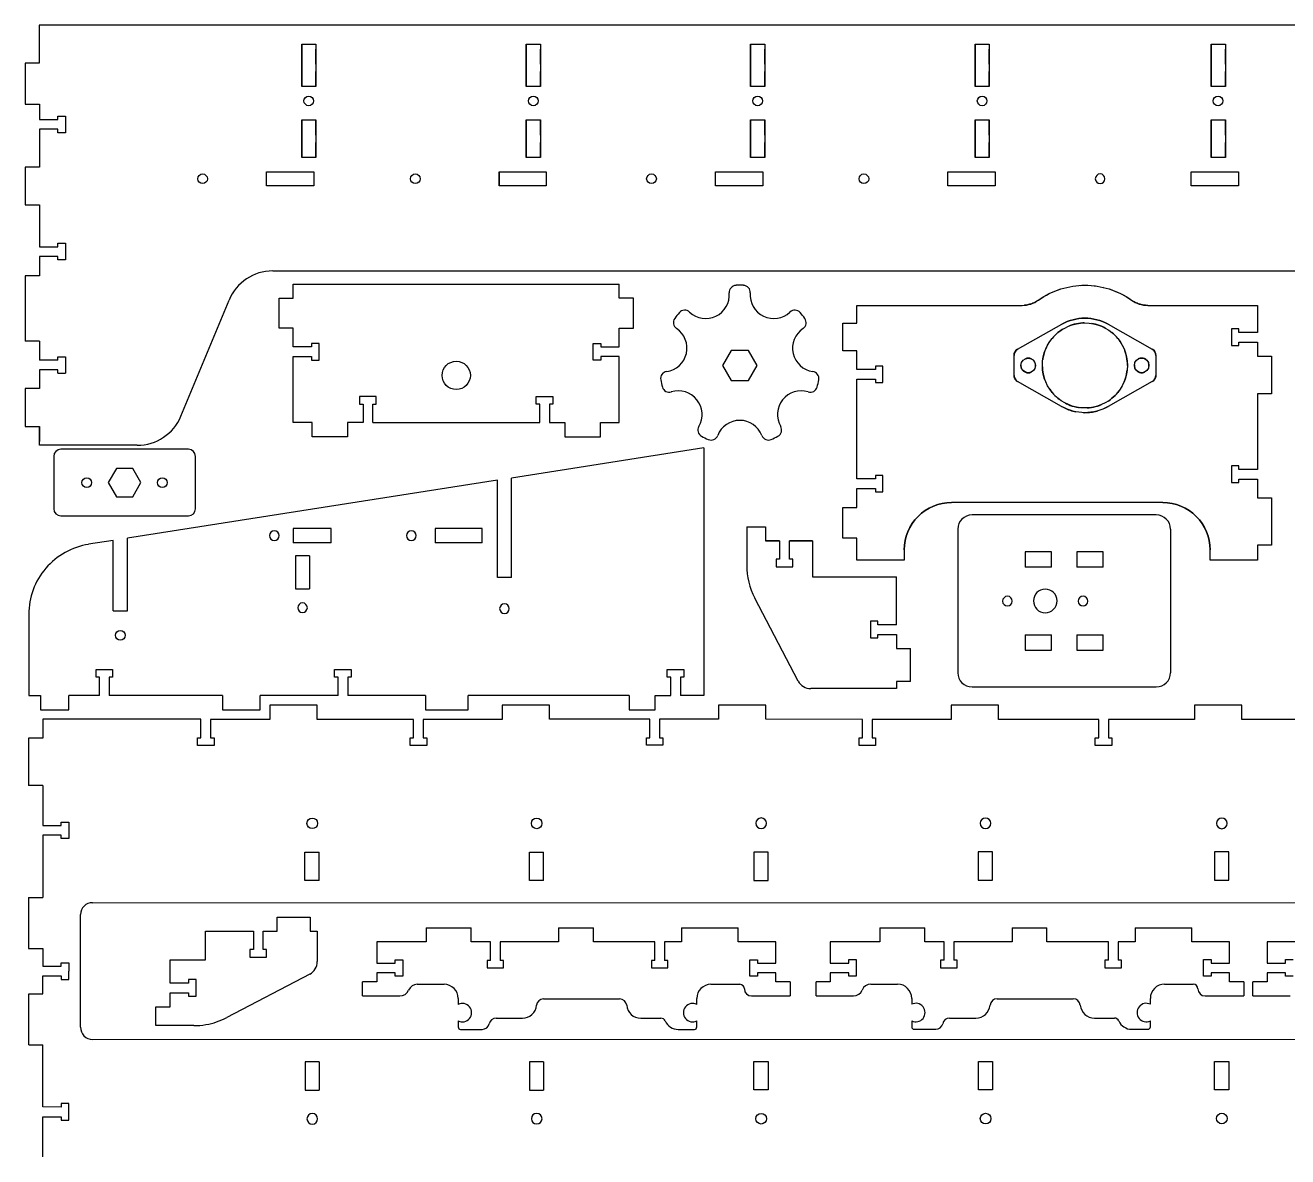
# Model space of a CAD drawing. Extents: x -1263 to 978, y -1563 to -37.
# Drawn here: x -1263 to -729, y -1310 to -831 of the extents above; entities that cross this region are included whole.
import ezdxf

# ---------------------------------------------------------------- set-up
doc = ezdxf.new("R2010")
doc.units = 0
doc.linetypes.add('HIDDEN', pattern=[9.525, 6.35, -3.175])
doc.layers.get('0').update_dxf_attribs({"color": 253, "linetype": 'CONTINUOUS'})
doc.layers.add('HIDDEN', color=38, linetype='HIDDEN')

msp = doc.modelspace()

# ---------------------------------------------------------------- linework, layer by layer
at = {"color": 38}
for p, q in [((23.9, -831.11), (-1257.3, -831.11)), ((-1257.3, -831.11), (-1257.3, -847.11)), ((-1146.13, -839.11), (-1146.13, -857.11)), ((-1146.13, -857.11), (-1146.13, -839.11)), ((-1146.13, -839.11), (-1140.13, -839.11)), ((-1140.13, -839.11), (-1140.13, -857.11)), ((-1051.12, -839.11), (-1051.12, -857.11)), ((-1051.12, -857.11), (-1051.12, -839.11)), ((-1051.12, -839.11), (-1045.12, -839.11)), ((-1045.12, -839.11), (-1045.12, -857.11)), ((-956.12, -839.11), (-956.12, -857.11)), ((-956.12, -857.11), (-956.12, -839.11)), ((-956.12, -839.11), (-950.12, -839.11)), ((-950.12, -839.11), (-950.12, -857.11)), ((-861.11, -839.11), (-861.11, -857.11)), ((-861.11, -857.11), (-861.11, -839.11)), ((-861.11, -839.11), (-855.11, -839.11)), ((-855.11, -839.11), (-855.11, -857.11)), ((-761.12, -839.11), (-761.12, -857.11)), ((-761.12, -857.11), (-761.12, -839.11)), ((-761.12, -839.11), (-755.12, -839.11)), ((-755.12, -839.11), (-755.12, -857.11)), ((-1257.3, -847.11), (-1263.15, -847.11)), ((-1263.15, -847.11), (-1263.15, -864.46)), ((-1140.13, -857.11), (-1146.13, -857.11)), ((-1045.12, -857.11), (-1051.12, -857.11)), ((-950.12, -857.11), (-956.12, -857.11)), ((-855.11, -857.11), (-861.11, -857.11)), ((-755.12, -857.11), (-761.12, -857.11)), ((-1263.15, -864.46), (-1257.15, -864.46)), ((-1257.15, -864.46), (-1257.15, -871.06)), ((-1257.15, -871.06), (-1249.35, -871.06)), ((-1249.35, -871.06), (-1249.35, -869.61)), ((-1249.35, -869.61), (-1246.15, -869.61)), ((-1246.15, -869.61), (-1246.15, -876.61)), ((-1249.35, -875.16), (-1257.15, -875.16)), ((-1257.15, -875.16), (-1257.15, -891.16)), ((-1249.35, -876.61), (-1249.35, -875.16)), ((-1146.13, -871.11), (-1146.13, -887.11)), ((-1146.13, -887.11), (-1146.13, -871.11)), ((-1146.13, -871.11), (-1140.13, -871.11)), ((-1140.13, -871.11), (-1140.13, -887.11)), ((-1051.12, -871.11), (-1051.12, -887.11)), ((-1051.12, -887.11), (-1051.12, -871.11)), ((-1051.12, -871.11), (-1045.12, -871.11)), ((-1045.12, -871.11), (-1045.12, -887.11)), ((-956.12, -871.11), (-956.12, -887.11)), ((-956.12, -887.11), (-956.12, -871.11)), ((-956.12, -871.11), (-950.12, -871.11)), ((-950.12, -871.11), (-950.12, -887.11)), ((-861.11, -871.11), (-861.11, -887.11)), ((-861.11, -871.11), (-855.11, -871.11)), ((-861.11, -887.11), (-861.11, -871.11)), ((-855.11, -871.11), (-855.11, -887.11)), ((-761.12, -871.11), (-761.12, -887.11)), ((-761.12, -887.11), (-761.12, -871.11)), ((-761.12, -871.11), (-755.12, -871.11)), ((-755.12, -871.11), (-755.12, -887.11)), ((-1246.15, -876.61), (-1249.35, -876.61)), ((-1257.15, -891.16), (-1263.15, -891.16)), ((-1263.15, -891.16), (-1263.15, -907.16)), ((-1140.13, -887.11), (-1146.13, -887.11)), ((-1045.12, -887.11), (-1051.12, -887.11)), ((-950.12, -887.11), (-956.12, -887.11)), ((-855.11, -887.11), (-861.11, -887.11)), ((-755.12, -887.11), (-761.12, -887.11)), ((-1161.01, -899.11), (-1161.01, -893.11)), ((-1161.01, -893.11), (-1141.01, -893.11)), ((-1141.01, -893.11), (-1141.01, -899.11)), ((-1141.01, -893.11), (-1141.01, -899.11)), ((-1062.59, -899.11), (-1062.59, -893.11)), ((-1062.59, -893.11), (-1042.59, -893.11)), ((-1042.59, -893.11), (-1042.59, -899.11)), ((-1042.59, -893.11), (-1042.59, -899.11)), ((-996.02, -896.1), (-996.02, -896.12)), ((-971, -899.11), (-971, -893.11)), ((-971, -893.11), (-951, -893.11)), ((-951.01, -893.11), (-951.01, -899.11)), ((-951, -893.11), (-951, -899.11)), ((-872.59, -899.11), (-872.59, -893.11)), ((-872.59, -893.11), (-852.59, -893.11)), ((-852.59, -893.11), (-852.59, -899.11)), ((-852.59, -893.11), (-852.59, -899.11)), ((-769.67, -899.11), (-769.67, -893.11)), ((-769.67, -893.11), (-749.67, -893.11)), ((-749.67, -893.11), (-749.57, -893.11)), ((-749.57, -893.11), (-749.57, -899.11)), ((-749.57, -893.11), (-749.57, -899.11)), ((-1141.01, -899.11), (-1161.01, -899.11)), ((-1042.59, -899.11), (-1062.59, -899.11)), ((-951, -899.11), (-971, -899.11)), ((-852.59, -899.11), (-872.59, -899.11)), ((-769.67, -899.11), (-769.57, -899.11)), ((-749.57, -899.11), (-769.57, -899.11)), ((-1263.15, -907.16), (-1257.15, -907.16)), ((-1257.15, -907.16), (-1257.15, -924.86)), ((-1249.35, -924.86), (-1249.35, -923.41)), ((-1249.35, -923.41), (-1246.15, -923.41)), ((-1246.15, -923.41), (-1246.15, -930.41)), ((-1257.15, -924.86), (-1249.35, -924.86)), ((-1249.35, -928.96), (-1257.15, -928.96)), ((-1257.15, -928.96), (-1257.15, -937.16)), ((-1249.35, -930.41), (-1249.35, -928.96)), ((-1246.15, -930.41), (-1249.35, -930.41)), ((-1158.4, -935.11), (-75, -935.11)), ((-1257.15, -937.16), (-1263.15, -937.16)), ((-1263.15, -937.16), (-1263.15, -964.91)), ((-1149.72, -940.71), (-1011.72, -940.71)), ((-1149.72, -946.71), (-1149.72, -940.71)), ((-1011.72, -946.71), (-1011.72, -940.71)), ((-1197.27, -996.58), (-1176.87, -947.44)), ((-1155.72, -946.71), (-1149.72, -946.71)), ((-1155.72, -959.33), (-1155.72, -946.71)), ((-1005.72, -946.71), (-1011.72, -946.71)), ((-1005.72, -959.33), (-1005.72, -946.71)), ((-911.11, -957.19), (-911.11, -949.69)), ((-911.11, -949.69), (-841.22, -949.69)), ((-787.98, -949.69), (-741.61, -949.69)), ((-741.61, -949.69), (-741.61, -961.14)), ((-1149.72, -959.33), (-1155.72, -959.33)), ((-1149.72, -967.28), (-1149.72, -959.33)), ((-1011.72, -967.28), (-1011.72, -959.33)), ((-1011.72, -959.33), (-1005.72, -959.33)), ((-917.11, -957.19), (-911.11, -957.19)), ((-917.11, -968.88), (-917.11, -957.19)), ((-843.09, -968.24), (-824.44, -957.71)), ((-804.77, -957.71), (-786.11, -968.24)), ((-749.41, -959.69), (-752.61, -959.69)), ((-752.61, -959.69), (-752.61, -966.69)), ((-749.41, -959.69), (-752.61, -959.69)), ((-749.41, -961.14), (-749.41, -959.69)), ((-741.61, -961.14), (-749.41, -961.14)), ((-741.61, -961.14), (-749.41, -961.14)), ((-1257.15, -964.91), (-1263.15, -964.91)), ((-1257.15, -964.91), (-1257.15, -972.86)), ((-1141.92, -965.83), (-1141.92, -967.28)), ((-1138.72, -965.83), (-1141.92, -965.83)), ((-1138.72, -972.83), (-1138.72, -965.83)), ((-1022.72, -972.83), (-1022.72, -965.83)), ((-1022.72, -965.83), (-1019.52, -965.83)), ((-1019.52, -965.83), (-1019.52, -967.28)), ((-752.61, -966.69), (-749.41, -966.69)), ((-749.41, -965.24), (-741.61, -965.24)), ((-749.41, -966.69), (-749.41, -965.24)), ((-741.61, -965.24), (-741.61, -971.19)), ((-1249.35, -972.86), (-1249.35, -971.41)), ((-1249.35, -971.41), (-1246.15, -971.41)), ((-1246.15, -971.41), (-1246.15, -978.41)), ((-1141.92, -967.28), (-1149.72, -967.28)), ((-1149.72, -971.38), (-1141.92, -971.38)), ((-1149.72, -999.34), (-1149.72, -971.38)), ((-1141.92, -971.38), (-1141.92, -972.83)), ((-1019.52, -967.28), (-1011.72, -967.28)), ((-1011.72, -971.38), (-1019.52, -971.38)), ((-1019.52, -971.38), (-1019.52, -972.83)), ((-1011.72, -999.34), (-1011.72, -971.38)), ((-964.37, -968.82), (-968.04, -975.17)), ((-957.04, -968.82), (-964.37, -968.82)), ((-953.37, -975.17), (-957.04, -968.82)), ((-911.11, -968.88), (-917.11, -968.88)), ((-911.11, -968.88), (-917.11, -968.88)), ((-911.11, -976.83), (-911.11, -968.88)), ((-844.61, -979.35), (-844.61, -970.85)), ((-784.59, -970.85), (-784.59, -979.35)), ((-741.61, -971.19), (-735.61, -971.19)), ((-735.61, -971.19), (-735.61, -987.19)), ((-1249.35, -972.86), (-1257.15, -972.86)), ((-1249.35, -976.96), (-1257.15, -976.96)), ((-1257.15, -976.96), (-1257.15, -984.91)), ((-1249.35, -978.41), (-1249.35, -976.96)), ((-1141.92, -972.83), (-1138.72, -972.83)), ((-1019.52, -972.83), (-1022.72, -972.83)), ((-968.04, -975.17), (-964.37, -981.52)), ((-957.04, -981.52), (-953.37, -975.17)), ((-903.31, -976.83), (-911.11, -976.83)), ((-903.31, -976.83), (-911.11, -976.83)), ((-900.11, -975.38), (-903.31, -975.38)), ((-903.31, -975.38), (-903.31, -976.83)), ((-900.11, -975.38), (-903.31, -975.38)), ((-900.11, -982.38), (-900.11, -975.38)), ((-1249.35, -978.41), (-1246.15, -978.41)), ((-964.37, -981.52), (-957.04, -981.52)), ((-911.11, -980.93), (-903.31, -980.93)), ((-911.11, -1023.14), (-911.11, -980.93)), ((-903.31, -980.93), (-903.31, -982.38)), ((-903.31, -982.38), (-900.11, -982.38)), ((-824.46, -992.52), (-843.09, -981.96)), ((-786.11, -981.96), (-804.74, -992.52)), ((-1257.15, -984.91), (-1263.15, -984.91)), ((-1263.15, -984.91), (-1263.15, -1000.91)), ((-1121.61, -988.34), (-1121.61, -991.54)), ((-1114.61, -988.34), (-1121.61, -988.34)), ((-1114.61, -991.54), (-1114.61, -988.34)), ((-1046.82, -991.54), (-1046.82, -988.34)), ((-1046.82, -988.34), (-1039.82, -988.34)), ((-1039.82, -988.34), (-1039.82, -991.54)), ((-735.61, -987.19), (-741.61, -987.19)), ((-741.61, -987.19), (-741.61, -1019.14)), ((-735.61, -987.19), (-741.61, -987.19)), ((-1121.61, -991.54), (-1120.16, -991.54)), ((-1120.16, -991.54), (-1120.16, -999.34)), ((-1116.06, -991.54), (-1114.61, -991.54)), ((-1116.06, -999.34), (-1116.06, -991.54)), ((-1045.37, -991.54), (-1046.82, -991.54)), ((-1045.37, -999.34), (-1045.37, -991.54)), ((-1039.82, -991.54), (-1041.27, -991.54)), ((-1041.27, -991.54), (-1041.27, -999.34)), ((-1263.15, -1000.91), (-1257.15, -1000.91)), ((-1257.15, -1008.91), (-1257.15, -1000.91)), ((-1141.72, -999.34), (-1149.72, -999.34)), ((-1141.72, -1005.34), (-1141.72, -999.34)), ((-1126.72, -999.34), (-1126.72, -1005.34)), ((-1120.16, -999.34), (-1126.72, -999.34)), ((-1116.06, -999.34), (-1045.37, -999.34)), ((-1041.27, -999.34), (-1034.72, -999.34)), ((-1034.72, -999.34), (-1034.72, -1005.34)), ((-1019.72, -1005.34), (-1019.72, -999.34)), ((-1019.72, -999.34), (-1011.72, -999.34)), ((-1215.74, -1008.91), (-1257.15, -1008.91)), ((-1126.72, -1005.34), (-1141.72, -1005.34)), ((-1034.72, -1005.34), (-1019.72, -1005.34)), ((-1251.1, -1013.62), (-1251.1, -1035.76)), ((-1194.1, -1010.62), (-1248.1, -1010.62)), ((-1191.1, -1035.76), (-1191.1, -1013.62)), ((-975.88, -1010.05), (-1057.3, -1022.8)), ((-975.88, -1010.05), (-975.87, -1114.87)), ((-1224.59, -1018.7), (-1228.03, -1024.71)), ((-1217.66, -1018.68), (-1224.59, -1018.7)), ((-1214.18, -1024.67), (-1217.66, -1018.68)), ((-749.41, -1017.69), (-752.61, -1017.69)), ((-752.61, -1017.69), (-752.61, -1024.69)), ((-749.41, -1017.69), (-752.61, -1017.69)), ((-749.41, -1019.14), (-749.41, -1017.69)), ((-741.61, -1019.14), (-749.41, -1019.14)), ((-741.61, -1019.14), (-749.41, -1019.14)), ((-1228.03, -1024.71), (-1224.55, -1030.7)), ((-1063.3, -1023.74), (-1219.91, -1048.28)), ((-1217.62, -1030.68), (-1214.18, -1024.67)), ((-1063.3, -1064.89), (-1063.3, -1023.74)), ((-1057.3, -1064.88), (-1057.3, -1022.8)), ((-903.31, -1023.14), (-911.11, -1023.14)), ((-903.31, -1023.14), (-911.11, -1023.14)), ((-900.11, -1021.69), (-903.31, -1021.69)), ((-903.31, -1021.69), (-903.31, -1023.14)), ((-900.11, -1021.69), (-903.31, -1021.69)), ((-900.11, -1028.69), (-900.11, -1021.69)), ((-752.61, -1024.69), (-749.41, -1024.69)), ((-749.41, -1023.24), (-741.61, -1023.24)), ((-749.41, -1024.69), (-749.41, -1023.24)), ((-741.61, -1023.24), (-741.61, -1031.19)), ((-1224.55, -1030.7), (-1217.62, -1030.68)), ((-911.11, -1027.24), (-903.31, -1027.24)), ((-911.11, -1035.19), (-911.11, -1027.24)), ((-903.31, -1027.24), (-903.31, -1028.69)), ((-903.31, -1028.69), (-900.11, -1028.69)), ((-741.61, -1031.19), (-735.61, -1031.19)), ((-735.61, -1031.19), (-735.61, -1051.19)), ((-917.11, -1035.19), (-911.11, -1035.19)), ((-917.11, -1048.19), (-917.11, -1035.19)), ((-781.61, -1033.19), (-871.11, -1033.19)), ((-781.61, -1033.19), (-871.11, -1033.19)), ((-1248.1, -1038.76), (-1194.1, -1038.76)), ((-784.4, -1038.4), (-862.4, -1038.4)), ((-1149.69, -1044.16), (-1149.69, -1050.16)), ((-1133.69, -1044.16), (-1149.69, -1044.16)), ((-1133.69, -1050.16), (-1133.69, -1044.16)), ((-1089.69, -1044.15), (-1089.69, -1050.15)), ((-1069.69, -1044.15), (-1089.69, -1044.15)), ((-1069.69, -1050.15), (-1069.69, -1044.15)), ((-957.77, -1043.38), (-949.77, -1043.38)), ((-957.77, -1043.38), (-957.77, -1059.7)), ((-949.77, -1043.38), (-949.77, -1049.39)), ((-868.4, -1044.4), (-868.4, -1105.22)), ((-778.4, -1044.4), (-778.4, -1105.22)), ((-1225.91, -1049.22), (-1236.32, -1050.85)), ((-1225.91, -1079.02), (-1225.91, -1049.22)), ((-1219.91, -1079.02), (-1219.91, -1048.28)), ((-1133.69, -1050.16), (-1149.69, -1050.16)), ((-1069.69, -1050.15), (-1089.69, -1050.15)), ((-943.82, -1049.38), (-949.77, -1049.38)), ((-949.77, -1049.39), (-943.82, -1049.39)), ((-943.82, -1049.39), (-943.82, -1057.18)), ((-929.94, -1049.38), (-939.72, -1049.38)), ((-939.72, -1049.39), (-929.94, -1049.39)), ((-939.72, -1057.18), (-939.72, -1049.39)), ((-929.94, -1049.39), (-929.94, -1064.58)), ((-911.11, -1048.19), (-917.11, -1048.19)), ((-911.11, -1048.19), (-917.11, -1048.19)), ((-911.11, -1057.58), (-911.11, -1048.19)), ((-735.61, -1051.19), (-741.61, -1051.19)), ((-741.61, -1051.19), (-741.61, -1057.58)), ((-735.61, -1051.19), (-741.61, -1051.19)), ((-1148.79, -1055.7), (-1148.79, -1069.7)), ((-1142.79, -1055.7), (-1148.79, -1055.7)), ((-1142.79, -1055.7), (-1142.79, -1069.7)), ((-945.27, -1057.18), (-945.27, -1060.38)), ((-943.82, -1057.18), (-945.27, -1057.18)), ((-938.27, -1057.18), (-939.72, -1057.18)), ((-938.27, -1060.38), (-938.27, -1057.18)), ((-891.11, -1057.58), (-911.11, -1057.58)), ((-891.11, -1057.58), (-911.11, -1057.58)), ((-891.11, -1053.19), (-891.11, -1057.58)), ((-828.77, -1053.96), (-839.93, -1053.96)), ((-839.93, -1053.96), (-839.93, -1060.46)), ((-828.77, -1060.46), (-828.77, -1053.96)), ((-806.87, -1053.96), (-818.03, -1053.96)), ((-818.03, -1053.96), (-818.03, -1060.46)), ((-806.87, -1060.46), (-806.87, -1053.96)), ((-761.61, -1057.58), (-761.61, -1053.19)), ((-741.61, -1057.58), (-761.61, -1057.58)), ((-741.61, -1057.58), (-761.61, -1057.58)), ((-945.27, -1060.38), (-938.27, -1060.38)), ((-828.77, -1060.46), (-839.93, -1060.46)), ((-806.87, -1060.46), (-818.03, -1060.46)), ((-1057.3, -1064.88), (-1063.3, -1064.89)), ((-929.94, -1064.58), (-894.4, -1064.58)), ((-894.4, -1084.89), (-894.4, -1064.58)), ((-1148.79, -1069.7), (-1142.79, -1069.7)), ((-935.98, -1108.72), (-954.36, -1073.6)), ((-1225.91, -1079.02), (-1219.91, -1079.02)), ((-1261.68, -1080.49), (-1261.68, -1114.9)), ((-902.2, -1083.44), (-905.4, -1083.44)), ((-905.4, -1083.44), (-905.4, -1090.44)), ((-902.2, -1084.89), (-902.2, -1083.44)), ((-894.4, -1084.89), (-902.2, -1084.89)), ((-902.2, -1090.44), (-902.2, -1088.99)), ((-902.2, -1088.99), (-894.4, -1088.99)), ((-894.4, -1088.99), (-894.4, -1094.94)), ((-839.93, -1089.16), (-828.77, -1089.16)), ((-839.93, -1089.16), (-839.93, -1095.66)), ((-828.77, -1095.66), (-828.77, -1089.16)), ((-818.03, -1089.16), (-806.87, -1089.16)), ((-818.03, -1089.16), (-818.03, -1095.66)), ((-806.87, -1095.66), (-806.87, -1089.16)), ((-905.4, -1090.44), (-902.2, -1090.44)), ((-894.4, -1094.94), (-888.4, -1094.94)), ((-888.4, -1108.94), (-888.4, -1094.94)), ((-839.93, -1095.66), (-828.77, -1095.66)), ((-818.03, -1095.66), (-806.87, -1095.66)), ((-1233.18, -1107.1), (-1233.18, -1103.9)), ((-1233.18, -1103.9), (-1226.18, -1103.9)), ((-1226.18, -1103.9), (-1226.18, -1107.1)), ((-1132.18, -1107.1), (-1132.18, -1103.9)), ((-1132.18, -1103.9), (-1125.18, -1103.9)), ((-1125.18, -1103.9), (-1125.18, -1107.1)), ((-991.37, -1107.1), (-991.37, -1103.9)), ((-991.37, -1103.9), (-984.37, -1103.9)), ((-984.37, -1103.9), (-984.37, -1107.1)), ((-1231.73, -1107.1), (-1233.18, -1107.1)), ((-1231.73, -1114.89), (-1231.73, -1107.1)), ((-1226.18, -1107.1), (-1227.63, -1107.1)), ((-1227.63, -1107.1), (-1227.63, -1114.89)), ((-1130.73, -1107.1), (-1132.18, -1107.1)), ((-1130.73, -1114.88), (-1130.73, -1107.1)), ((-1125.18, -1107.1), (-1126.63, -1107.1)), ((-1126.63, -1107.1), (-1126.63, -1114.88)), ((-989.92, -1107.1), (-991.37, -1107.1)), ((-989.92, -1114.87), (-989.92, -1107.1)), ((-984.37, -1107.1), (-985.82, -1107.1)), ((-985.82, -1107.1), (-985.82, -1114.87)), ((-894.4, -1108.94), (-894.4, -1111.94)), ((-888.4, -1108.94), (-894.4, -1108.94)), ((-862.4, -1111.22), (-784.4, -1111.22)), ((-1261.68, -1114.9), (-1256.68, -1114.9)), ((-1256.68, -1114.9), (-1256.68, -1120.9)), ((-1231.73, -1114.89), (-1244.68, -1114.9)), ((-1244.68, -1120.9), (-1244.68, -1114.9)), ((-1179.68, -1114.89), (-1227.63, -1114.89)), ((-1179.68, -1114.89), (-1179.68, -1120.89)), ((-1130.73, -1114.88), (-1163.68, -1114.89)), ((-1163.68, -1120.89), (-1163.68, -1114.89)), ((-1093.68, -1114.88), (-1126.63, -1114.88)), ((-1093.68, -1114.88), (-1093.68, -1120.88)), ((-1007.53, -1114.87), (-1075.68, -1114.88)), ((-1075.68, -1120.88), (-1075.68, -1114.88)), ((-1007.53, -1114.87), (-1007.53, -1120.87)), ((-996.53, -1120.87), (-996.53, -1114.87)), ((-996.53, -1114.87), (-989.92, -1114.87)), ((-975.87, -1114.87), (-985.82, -1114.87)), ((-894.4, -1111.94), (-930.67, -1111.94)), ((-1256.68, -1120.9), (-1244.68, -1120.9)), ((-1179.68, -1120.89), (-1163.68, -1120.89)), ((-1139.65, -1118.92), (-1159.65, -1118.92)), ((-1159.65, -1118.92), (-1159.65, -1124.96)), ((-1139.65, -1124.96), (-1139.65, -1118.92)), ((-1093.68, -1120.88), (-1075.68, -1120.88)), ((-1041.23, -1118.93), (-1061.23, -1118.93)), ((-1061.23, -1118.93), (-1061.23, -1124.97)), ((-1041.23, -1124.93), (-1041.23, -1118.93)), ((-1007.53, -1120.87), (-996.53, -1120.87)), ((-949.64, -1118.93), (-969.64, -1118.93)), ((-969.64, -1118.93), (-969.64, -1124.93)), ((-949.64, -1124.93), (-949.64, -1118.93)), ((-851.23, -1118.94), (-871.23, -1118.94)), ((-871.23, -1118.94), (-871.23, -1124.94)), ((-851.23, -1124.94), (-851.23, -1118.94)), ((-748.21, -1118.95), (-768.21, -1118.95)), ((-768.21, -1118.95), (-768.21, -1124.95)), ((-748.21, -1124.95), (-748.21, -1118.95)), ((-1188.77, -1124.92), (-1255.71, -1124.91)), ((-1255.71, -1124.91), (-1255.71, -1129.92)), ((-1188.77, -1132.76), (-1188.77, -1124.92)), ((-1159.65, -1124.96), (-1184.67, -1124.96)), ((-1184.67, -1124.96), (-1184.67, -1132.76)), ((-1098.77, -1124.96), (-1139.65, -1124.96)), ((-1098.77, -1132.76), (-1098.77, -1124.96)), ((-1061.23, -1124.97), (-1094.67, -1124.96)), ((-1094.67, -1124.96), (-1094.67, -1132.76)), ((-998.76, -1124.93), (-1041.23, -1124.93)), ((-998.76, -1132.73), (-998.76, -1124.93)), ((-969.64, -1124.93), (-994.66, -1124.93)), ((-994.66, -1124.93), (-994.66, -1132.73)), ((-908.76, -1124.94), (-949.64, -1124.93)), ((-908.76, -1132.74), (-908.76, -1124.94)), ((-871.23, -1124.94), (-904.66, -1124.94)), ((-904.66, -1124.94), (-904.66, -1132.74)), ((-808.76, -1124.94), (-851.23, -1124.94)), ((-808.76, -1132.74), (-808.76, -1124.94)), ((-768.21, -1124.95), (-804.66, -1124.94)), ((-804.66, -1124.94), (-804.66, -1132.74)), ((-708.76, -1124.95), (-748.21, -1124.95)), ((-1255.71, -1132.92), (-1261.71, -1132.92)), ((-1261.71, -1132.92), (-1261.71, -1152.92)), ((-1255.71, -1129.92), (-1255.71, -1132.92)), ((-1190.22, -1135.96), (-1190.22, -1132.76)), ((-1190.22, -1132.76), (-1188.77, -1132.76)), ((-1184.67, -1132.76), (-1183.22, -1132.76)), ((-1183.22, -1132.76), (-1183.22, -1135.96)), ((-1100.22, -1135.96), (-1100.22, -1132.76)), ((-1100.22, -1132.76), (-1098.77, -1132.76)), ((-1094.67, -1132.76), (-1093.22, -1132.76)), ((-1093.22, -1132.76), (-1093.22, -1135.96)), ((-1000.21, -1135.93), (-1000.21, -1132.73)), ((-1000.21, -1132.73), (-998.76, -1132.73)), ((-994.66, -1132.73), (-993.21, -1132.73)), ((-993.21, -1132.73), (-993.21, -1135.93)), ((-910.21, -1135.94), (-910.21, -1132.74)), ((-910.21, -1132.74), (-908.76, -1132.74)), ((-904.66, -1132.74), (-903.21, -1132.74)), ((-903.21, -1132.74), (-903.21, -1135.94)), ((-810.21, -1135.94), (-810.21, -1132.74)), ((-810.21, -1132.74), (-808.76, -1132.74)), ((-804.66, -1132.74), (-803.21, -1132.74)), ((-803.21, -1132.74), (-803.21, -1135.94)), ((-1183.22, -1135.96), (-1190.22, -1135.96)), ((-1093.22, -1135.96), (-1100.22, -1135.96)), ((-993.21, -1135.93), (-1000.21, -1135.93)), ((-903.21, -1135.94), (-910.21, -1135.94)), ((-803.21, -1135.94), (-810.21, -1135.94)), ((-1255.71, -1152.92), (-1261.71, -1152.92)), ((-1255.71, -1152.92), (-1255.71, -1169.86)), ((-1255.71, -1169.86), (-1247.9, -1169.86)), ((-1247.9, -1169.86), (-1247.9, -1168.41)), ((-1247.9, -1168.41), (-1244.7, -1168.41)), ((-1244.7, -1168.41), (-1244.7, -1175.4)), ((-1247.9, -1173.97), (-1255.71, -1174.03)), ((-1255.71, -1174.03), (-1255.71, -1200.37)), ((-1247.89, -1175.42), (-1247.9, -1173.97)), ((-1244.7, -1175.4), (-1247.89, -1175.42)), ((-1144.74, -1181.13), (-1138.74, -1181.12)), ((-1144.74, -1193.13), (-1144.74, -1181.13)), ((-1138.74, -1193.12), (-1138.74, -1181.12)), ((-1049.73, -1193.1), (-1049.74, -1181.1)), ((-1049.74, -1181.1), (-1043.74, -1181.1)), ((-1043.73, -1193.1), (-1043.74, -1181.1)), ((-954.74, -1181.1), (-954.73, -1193.1)), ((-948.74, -1181.1), (-954.74, -1181.1)), ((-948.73, -1193.1), (-948.74, -1181.1)), ((-859.73, -1181.07), (-859.73, -1193.07)), ((-853.73, -1181.07), (-859.73, -1181.07)), ((-853.73, -1193.07), (-853.73, -1181.07)), ((-759.74, -1181.05), (-759.73, -1193.05)), ((-753.74, -1181.05), (-759.74, -1181.05)), ((-753.73, -1193.05), (-753.74, -1181.05)), ((-1138.74, -1193.12), (-1144.74, -1193.13)), ((-1043.73, -1193.1), (-1049.73, -1193.1)), ((-954.73, -1193.1), (-948.73, -1193.1)), ((-859.73, -1193.07), (-853.73, -1193.07)), ((-759.73, -1193.05), (-753.73, -1193.05)), ((-1261.71, -1200.37), (-1255.71, -1200.37)), ((-1261.71, -1200.37), (-1261.71, -1221.92)), ((-1239.7, -1255.22), (-1239.71, -1207.54)), ((-1234.71, -1202.54), (-615.23, -1202.5)), ((-1156.53, -1208.62), (-1142.53, -1208.62)), ((-1156.53, -1214.62), (-1156.53, -1208.62)), ((-1142.53, -1208.62), (-1142.53, -1214.62)), ((-1186.89, -1214.62), (-1166.58, -1214.62)), ((-1186.89, -1226.76), (-1186.89, -1214.62)), ((-1166.58, -1214.62), (-1166.58, -1222.42)), ((-1162.48, -1214.62), (-1156.53, -1214.62)), ((-1162.48, -1222.42), (-1162.48, -1214.62)), ((-1142.53, -1214.62), (-1139.53, -1214.62)), ((-1139.53, -1214.62), (-1139.53, -1227.49)), ((-1093.39, -1213.17), (-1074.39, -1213.17)), ((-1093.39, -1213.17), (-1093.39, -1219.17)), ((-1074.39, -1219.17), (-1074.39, -1213.17)), ((-1037.45, -1213.17), (-1022.65, -1213.17)), ((-1037.45, -1213.17), (-1037.45, -1219.17)), ((-1022.65, -1219.17), (-1022.65, -1213.17)), ((-985.39, -1213.17), (-961.39, -1213.17)), ((-985.39, -1213.17), (-985.39, -1219.17)), ((-961.39, -1219.17), (-961.39, -1213.17)), ((-901.41, -1213.13), (-882.41, -1213.13)), ((-901.41, -1213.13), (-901.41, -1219.13)), ((-882.41, -1219.13), (-882.41, -1213.13)), ((-845.47, -1213.13), (-830.67, -1213.13)), ((-845.47, -1213.13), (-845.47, -1219.13)), ((-830.67, -1219.13), (-830.67, -1213.13)), ((-793.41, -1213.13), (-769.41, -1213.13)), ((-793.41, -1213.13), (-793.41, -1219.13)), ((-769.41, -1219.13), (-769.41, -1213.13)), ((-1261.71, -1221.92), (-1255.71, -1221.92)), ((-1255.71, -1221.92), (-1255.7, -1229.46)), ((-1166.58, -1222.42), (-1168.03, -1222.42)), ((-1168.03, -1222.42), (-1168.03, -1225.62)), ((-1161.03, -1222.42), (-1162.48, -1222.42)), ((-1161.03, -1225.62), (-1161.03, -1222.42)), ((-1093.39, -1219.17), (-1114.39, -1219.17)), ((-1114.39, -1219.17), (-1114.39, -1228.12)), ((-1066.21, -1219.17), (-1074.39, -1219.17)), ((-1066.21, -1226.97), (-1066.21, -1219.17)), ((-1037.45, -1219.17), (-1062.11, -1219.17)), ((-1062.11, -1219.17), (-1062.11, -1226.97)), ((-996.67, -1219.17), (-1022.65, -1219.17)), ((-996.67, -1226.97), (-996.67, -1219.17)), ((-985.39, -1219.17), (-992.57, -1219.17)), ((-992.57, -1219.17), (-992.57, -1226.97)), ((-945.39, -1219.17), (-961.39, -1219.17)), ((-945.39, -1228.12), (-945.39, -1219.17)), ((-901.41, -1219.13), (-922.41, -1219.13)), ((-922.41, -1219.13), (-922.41, -1228.08)), ((-874.23, -1219.13), (-882.41, -1219.13)), ((-874.23, -1226.93), (-874.23, -1219.13)), ((-845.47, -1219.13), (-870.13, -1219.13)), ((-870.13, -1219.13), (-870.13, -1226.93)), ((-804.69, -1219.13), (-830.67, -1219.13)), ((-804.69, -1226.93), (-804.69, -1219.13)), ((-793.41, -1219.13), (-800.59, -1219.13)), ((-800.59, -1219.13), (-800.59, -1226.93)), ((-753.41, -1219.13), (-769.41, -1219.13)), ((-753.41, -1228.08), (-753.41, -1219.13)), ((-716.5, -1219.13), (-737.5, -1219.13)), ((-737.5, -1219.13), (-737.5, -1228.08)), ((-1247.9, -1229.46), (-1247.9, -1228.01)), ((-1247.9, -1228.01), (-1244.7, -1228.01)), ((-1244.7, -1228.01), (-1244.71, -1231.5)), ((-1201.84, -1226.76), (-1186.89, -1226.76)), ((-1201.84, -1236.55), (-1201.84, -1226.76)), ((-1168.03, -1225.62), (-1161.03, -1225.62)), ((-1114.39, -1228.12), (-1106.59, -1228.12)), ((-1106.59, -1228.12), (-1106.59, -1226.67)), ((-1106.59, -1226.67), (-1103.39, -1226.67)), ((-1103.39, -1226.67), (-1103.39, -1233.67)), ((-1066.21, -1226.97), (-1067.66, -1226.97)), ((-1067.66, -1226.97), (-1067.66, -1230.17)), ((-1060.66, -1226.97), (-1062.11, -1226.97)), ((-1060.66, -1230.17), (-1060.66, -1226.97)), ((-998.12, -1226.97), (-998.12, -1230.17)), ((-996.67, -1226.97), (-998.12, -1226.97)), ((-991.12, -1226.97), (-992.57, -1226.97)), ((-991.12, -1230.17), (-991.12, -1226.97)), ((-956.39, -1233.67), (-956.39, -1226.67)), ((-956.39, -1226.67), (-953.19, -1226.67)), ((-953.19, -1226.67), (-953.19, -1228.12)), ((-953.19, -1228.12), (-945.39, -1228.12)), ((-922.41, -1228.08), (-914.61, -1228.08)), ((-914.61, -1228.08), (-914.61, -1226.63)), ((-914.61, -1226.63), (-911.41, -1226.63)), ((-911.41, -1226.63), (-911.41, -1233.63)), ((-874.23, -1226.93), (-875.68, -1226.93)), ((-875.68, -1226.93), (-875.68, -1230.13)), ((-868.68, -1226.93), (-870.13, -1226.93)), ((-868.68, -1230.13), (-868.68, -1226.93)), ((-806.14, -1226.93), (-806.14, -1230.13)), ((-804.69, -1226.93), (-806.14, -1226.93)), ((-799.14, -1226.93), (-800.59, -1226.93)), ((-799.14, -1230.13), (-799.14, -1226.93)), ((-764.41, -1233.63), (-764.41, -1226.63)), ((-764.41, -1226.63), (-761.21, -1226.63)), ((-761.21, -1226.63), (-761.21, -1228.08)), ((-761.21, -1228.08), (-753.41, -1228.08)), ((-737.5, -1228.08), (-729.7, -1228.08)), ((-729.7, -1228.08), (-729.7, -1226.63)), ((-729.7, -1226.63), (-726.5, -1226.63)), ((-1255.7, -1229.46), (-1247.9, -1229.46)), ((-1255.7, -1241.1), (-1255.7, -1233.55)), ((-1255.7, -1233.55), (-1247.9, -1233.55)), ((-1247.9, -1233.55), (-1247.9, -1235)), ((-1244.7, -1235), (-1244.71, -1231.5)), ((-1142.75, -1232.81), (-1177.87, -1251.18)), ((-1106.59, -1232.22), (-1114.39, -1232.22)), ((-1114.39, -1232.22), (-1114.39, -1236.04)), ((-1106.59, -1233.67), (-1106.59, -1232.22)), ((-1103.39, -1233.67), (-1106.59, -1233.67)), ((-1067.66, -1230.17), (-1060.66, -1230.17)), ((-998.12, -1230.17), (-991.12, -1230.17)), ((-953.19, -1233.67), (-956.39, -1233.67)), ((-945.39, -1232.22), (-953.19, -1232.22)), ((-953.19, -1232.22), (-953.19, -1233.67)), ((-945.39, -1236.04), (-945.39, -1232.22)), ((-914.61, -1232.18), (-922.41, -1232.18)), ((-922.41, -1232.18), (-922.41, -1236)), ((-914.61, -1233.63), (-914.61, -1232.18)), ((-911.41, -1233.63), (-914.61, -1233.63)), ((-875.68, -1230.13), (-868.68, -1230.13)), ((-806.14, -1230.13), (-799.14, -1230.13)), ((-761.21, -1233.63), (-764.41, -1233.63)), ((-753.41, -1232.18), (-761.21, -1232.18)), ((-761.21, -1232.18), (-761.21, -1233.63)), ((-753.41, -1236), (-753.41, -1232.18)), ((-729.7, -1232.18), (-737.5, -1232.18)), ((-737.5, -1232.18), (-737.5, -1236)), ((-729.7, -1233.63), (-729.7, -1232.18)), ((-726.5, -1233.63), (-729.7, -1233.63)), ((-1247.9, -1235), (-1244.7, -1235)), ((-1194.04, -1236.55), (-1201.84, -1236.55)), ((-1194.04, -1235.1), (-1194.04, -1236.55)), ((-1190.84, -1235.1), (-1194.04, -1235.1)), ((-1190.84, -1242.1), (-1190.84, -1235.1)), ((-1120.39, -1242.04), (-1120.39, -1236.04)), ((-1114.39, -1236.04), (-1120.39, -1236.04)), ((-1097.19, -1237.1), (-1085.89, -1237.1)), ((-972.89, -1237.1), (-960.74, -1237.1)), ((-939.39, -1236.04), (-945.39, -1236.04)), ((-939.39, -1236.04), (-939.39, -1242.04)), ((-928.41, -1242), (-928.41, -1236)), ((-922.41, -1236), (-928.41, -1236)), ((-905.21, -1237.06), (-893.91, -1237.06)), ((-780.91, -1237.06), (-768.76, -1237.06)), ((-747.41, -1236), (-753.41, -1236)), ((-747.41, -1236), (-747.41, -1242)), ((-743.5, -1242), (-743.5, -1236)), ((-737.5, -1236), (-743.5, -1236)), ((-1261.7, -1262.65), (-1261.7, -1241.1)), ((-1261.7, -1241.1), (-1255.7, -1241.1)), ((-1201.84, -1240.65), (-1194.04, -1240.65)), ((-1201.84, -1246.6), (-1201.84, -1240.65)), ((-1194.04, -1240.65), (-1194.04, -1242.1)), ((-1194.04, -1242.1), (-1190.84, -1242.1)), ((-1120.39, -1242.04), (-1104.58, -1242.04)), ((-1079.89, -1243.1), (-1079.89, -1245.58)), ((-1043.75, -1243.27), (-1011.55, -1243.27)), ((-978.89, -1245.58), (-978.89, -1243.1)), ((-955.74, -1242.04), (-939.39, -1242.04)), ((-928.41, -1242), (-912.6, -1242)), ((-887.91, -1243.06), (-887.91, -1245.54)), ((-851.77, -1243.23), (-819.57, -1243.23)), ((-786.91, -1245.54), (-786.91, -1243.06)), ((-763.76, -1242), (-747.41, -1242)), ((-743.5, -1242), (-727.69, -1242)), ((-1207.84, -1246.6), (-1201.84, -1246.6)), ((-1207.84, -1254.6), (-1207.84, -1246.6)), ((-1191.77, -1254.6), (-1207.84, -1254.6)), ((-1079.89, -1252.62), (-1079.89, -1255.17)), ((-1063.84, -1251.44), (-1052.71, -1251.44)), ((-1002.59, -1251.44), (-994.1, -1251.44)), ((-978.89, -1255.17), (-978.89, -1252.62)), ((-887.91, -1252.58), (-887.91, -1255.13)), ((-871.86, -1251.4), (-860.73, -1251.4)), ((-810.61, -1251.4), (-802.12, -1251.4)), ((-786.91, -1255.13), (-786.91, -1252.58)), ((-1234.7, -1260.47), (-615.22, -1260.34)), ((-1078.89, -1256.17), (-1069.7, -1256.17)), ((-986.79, -1256.17), (-979.89, -1256.17)), ((-886.91, -1256.13), (-877.72, -1256.13)), ((-794.81, -1256.13), (-787.91, -1256.13)), ((-1261.7, -1262.65), (-1255.7, -1262.65)), ((-1255.69, -1288.98), (-1255.7, -1262.65)), ((-1138.73, -1269.86), (-1144.73, -1269.86)), ((-1144.73, -1269.86), (-1144.73, -1281.86)), ((-1138.73, -1269.86), (-1138.73, -1281.86)), ((-1043.72, -1269.86), (-1049.72, -1269.86)), ((-1049.72, -1269.86), (-1049.72, -1281.86)), ((-1043.72, -1269.86), (-1043.72, -1281.86)), ((-954.72, -1269.83), (-948.72, -1269.83)), ((-954.72, -1281.83), (-954.72, -1269.83)), ((-948.72, -1269.83), (-948.72, -1281.83)), ((-859.72, -1269.83), (-853.72, -1269.83)), ((-859.72, -1281.83), (-859.72, -1269.83)), ((-853.72, -1269.83), (-853.72, -1281.83)), ((-759.72, -1269.83), (-753.72, -1269.83)), ((-759.72, -1281.83), (-759.72, -1269.83)), ((-753.72, -1269.83), (-753.72, -1281.83)), ((-1144.73, -1281.86), (-1138.73, -1281.86)), ((-1049.72, -1281.86), (-1043.72, -1281.86)), ((-948.72, -1281.83), (-954.72, -1281.83)), ((-853.72, -1281.83), (-859.72, -1281.83)), ((-753.72, -1281.83), (-759.72, -1281.83)), ((-1247.88, -1287.59), (-1247.89, -1289.04)), ((-1244.69, -1287.61), (-1247.88, -1287.59)), ((-1244.68, -1294.6), (-1244.69, -1287.61)), ((-1247.89, -1289.04), (-1255.69, -1288.98)), ((-1255.69, -1310.1), (-1255.69, -1293.15)), ((-1255.69, -1293.15), (-1247.88, -1293.15)), ((-1247.88, -1293.15), (-1247.88, -1294.6)), ((-1247.88, -1294.6), (-1244.68, -1294.6))]:
    msp.add_line(p, q, dxfattribs=at)
for centre, radius in [((-1143.14, -863.14), 2.05), ((-1048.12, -863.14), 2.05), ((-953.13, -863.14), 2.05), ((-858.11, -863.14), 2.05), ((-758.24, -863.14), 2.05), ((-1188.1, -896.11), 2.05), ((-1098.07, -896.11), 2.05), ((-998.07, -896.11), 2.05), ((-908.17, -896.11), 2.05), ((-1080.72, -979.34), 6), ((-1237.1, -1024.74), 2.05), ((-1205.1, -1024.74), 2.05), ((-1222.91, -1089.34), 2.05), ((-1141.67, -1168.96), 2.25), ((-1046.67, -1168.98), 2.25), ((-951.65, -1293.99), 2.25), ((-856.65, -1293.95), 2.25), ((-756.65, -1293.91), 2.25)]:
    msp.add_circle(centre, radius, dxfattribs=at)
at = {"color": 38, "extrusion": (-3.45125e-15, -5.55112e-17, -1)}
msp.add_circle((808.17, -896.11), 2.05, dxfattribs=at)
at = {"color": 38, "extrusion": (3.52571e-16, 5.24663e-16, -1)}
for centre in [(847.4, -1074.89), (815.4, -1074.89)]:
    msp.add_circle(centre, 2.05, dxfattribs=at)
at = {"color": 38, "extrusion": (3.52571e-16, 8.41022e-15, -1)}
msp.add_circle((831.4, -1074.81), 5, dxfattribs=at)
at = {"color": 38, "extrusion": (-1.39704e-17, 5.71917e-18, -1)}
for centre in [(951.67, -1168.94), (856.67, -1168.95), (756.67, -1168.97), (1141.66, -1294.02), (1046.66, -1293.98)]:
    msp.add_circle(centre, 2.25, dxfattribs=at)
at = {"color": 38}
for centre, radius, start, end in [((-1158.4, -955.11), 20, 90, 157.4549), ((-975.11, -945.27), 10, 226.7394, 4.6891), ((-962.15, -944.21), 3, 92.6704, 184.6891), ((-960.71, -975.17), 34, 87.3296, 92.6704), ((-959.26, -944.21), 3, 355.3109, 87.3296), ((-946.31, -945.27), 10, 175.3109, 313.2606), ((-985.82, -957), 3, 144.099, 236.1177), ((-960.71, -975.17), 34, 138.7581, 144.099), ((-984.02, -954.74), 3, 46.7394, 138.7581), ((-937.4, -954.74), 3, 41.2419, 133.2606), ((-960.71, -975.17), 34, 35.901, 41.2419), ((-935.6, -957), 3, 303.8823, 35.901), ((-993.06, -967.79), 10, 278.168, 56.1177), ((-928.35, -967.79), 10, 123.8823, 261.832), ((-991.22, -980.66), 3, 98.168, 190.1867), ((-930.19, -980.66), 3, 349.8133, 81.832), ((-960.71, -975.17), 34, 190.1867, 195.5276), ((-960.71, -975.17), 34, 344.4724, 349.8133), ((-990.57, -983.47), 3, 195.5276, 287.5463), ((-986.66, -995.87), 10, 329.5966, 107.5463), ((-934.76, -995.87), 10, 72.4537, 210.4034), ((-930.84, -983.47), 3, 252.4537, 344.4724), ((-1215.74, -988.91), 20, 270, 337.4549), ((-960.71, -1008.37), 10, 21.0252, 158.9748), ((-975.44, -1002.45), 3, 149.5966, 241.6153), ((-945.97, -1002.45), 3, 298.3847, 30.4034), ((-960.71, -975.17), 34, 241.6153, 246.9562), ((-972.84, -1003.7), 3, 246.9562, 338.9748), ((-948.57, -1003.7), 3, 201.0252, 293.0438), ((-960.71, -975.17), 34, 293.0438, 298.3847), ((-1248.1, -1013.62), 3, 90, 180), ((-1194.1, -1013.62), 3, 360, 90), ((-1248.1, -1035.76), 3, 180, 270), ((-1194.1, -1035.76), 3, 270, 360), ((-862.4, -1044.4), 6, 90, 180), ((-784.4, -1044.4), 6, 360, 90), ((-1157.69, -1047.16), 2.05, 360, 180), ((-1157.69, -1047.16), 2.05, 180, 0), ((-1099.69, -1047.15), 2.05, 0, 180), ((-1099.69, -1047.15), 2.05, 180, 0), ((-1231.68, -1080.49), 30, 98.9028, 139.4545), ((-1231.68, -1080.49), 30, 139.4545, 180.0062), ((-927.77, -1059.7), 30, 180, 207.6172), ((-1145.79, -1077.7), 2.05, 360, 180), ((-1145.79, -1077.7), 2.05, 180, 0), ((-1060.3, -1078.07), 2.05, 0, 180), ((-1060.3, -1078.07), 2.05, 180, 0), ((-862.4, -1105.22), 6, 180, 270), ((-784.4, -1105.22), 6, 270, 0), ((-930.67, -1105.94), 6, 207.6172, 270), ((-1234.71, -1207.54), 5, 90.0038, 180.0154), ((-1145.53, -1227.49), 6, 328.8086, 360), ((-1145.53, -1227.49), 6, 297.6172, 328.8086), ((-1104.58, -1238.04), 4, 270, 337.5197), ((-1097.19, -1241.1), 4, 90, 157.5197), ((-1085.89, -1243.1), 6, 360, 90), ((-972.89, -1243.1), 6, 90, 180), ((-960.74, -1239.1), 2, 0.6876, 90), ((-955.74, -1239.04), 3, 180.6876, 270), ((-912.6, -1238), 4, 270, 337.5197), ((-905.21, -1241.06), 4, 90, 157.5197), ((-893.91, -1243.06), 6, 360, 90), ((-780.91, -1243.06), 6, 90, 180), ((-768.76, -1239.06), 2, 0.6876, 90), ((-763.76, -1239), 3, 180.6876, 270), ((-1043.75, -1246.27), 3, 90, 174.6872), ((-1011.55, -1246.27), 3, 5.3128, 90), ((-886.18, -1249.06), 3.92, 243.8115, 116.1885), ((-851.77, -1246.23), 3, 90, 174.6872), ((-819.57, -1246.23), 3, 5.3128, 90), ((-788.64, -1249.06), 3.92, 63.8115, 296.1885), ((-1078.16, -1249.1), 3.92, 243.8115, 116.1885), ((-1052.71, -1245.44), 6, 270, 354.6872), ((-1002.59, -1245.44), 6, 185.3128, 270), ((-980.62, -1249.1), 3.92, 63.8115, 296.1885), ((-860.73, -1245.4), 6, 270, 354.6872), ((-810.61, -1245.4), 6, 185.3128, 270), ((-1234.71, -1255.47), 5, 177.1027, 270.0117), ((-1191.77, -1224.6), 30, 270, 279.8291), ((-1191.77, -1224.6), 30, 279.8291, 297.6172), ((-1078.89, -1255.17), 1, 180, 270), ((-1069.7, -1253.17), 3, 270, 347.8125), ((-1063.84, -1254.44), 3, 90, 167.8125), ((-994.1, -1253.44), 2, 24.1002, 90), ((-986.79, -1250.17), 6, 204.1002, 270), ((-979.89, -1255.17), 1, 270, 0), ((-886.91, -1255.13), 1, 180, 270), ((-877.72, -1253.13), 3, 270, 347.8125), ((-871.86, -1254.4), 3, 90, 167.8125), ((-802.12, -1253.4), 2, 24.1002, 90), ((-794.81, -1250.13), 6, 204.1002, 270), ((-787.91, -1255.13), 1, 270, 0)]:
    msp.add_arc(centre, radius, start, end, dxfattribs=at)
at = {"color": 38, "extrusion": (-7.15267e-35, 2.58737e-45, -1)}
for major_axis, start_param, end_param in [((33.94, 0), 4.094249, 5.330529), ((20, 0), 4.198264, 5.226514), ((20, 0), 1.055283, 2.08631)]:
    msp.add_ellipse((-814.6, -975.12), major_axis=major_axis, ratio=1, start_param=start_param, end_param=end_param, dxfattribs=at)
at = {"color": 38}
for centre, major_axis, start_param, end_param in [((-841.22, -937.69), (-12, 0), 1.570796, 2.188936), ((-787.98, -937.69), (-12, 0), 0.952656, 1.570796), ((-814.6, -975.12), (-20, 0), 4.198264, 5.226514), ((-841.61, -970.85), (-3, 0), 5.226514, 6.283185), ((-787.59, -970.85), (-3, 0), 3.141593, 4.198264), ((-841.61, -979.35), (-3, 0), 0, 1.055283), ((-787.59, -979.35), (-3, 0), 2.08631, 3.141593), ((-871.11, -1053.19), (-20, 0), 4.712389, 5.497787), ((-781.61, -1053.19), (-20, 0), 3.926991, 4.712389), ((-871.11, -1053.19), (-20, 0), 5.497787, 6.283185), ((-781.61, -1053.19), (-20, 0), 3.141593, 3.926991)]:
    msp.add_ellipse(centre, major_axis=major_axis, ratio=1, start_param=start_param, end_param=end_param, dxfattribs=at)
for centre, major_axis in [((-814.6, -975.12), (-18, 0)), ((-838.61, -975.14), (-3.1, 0)), ((-790.59, -975.1), (-3.1, 0))]:
    msp.add_ellipse(centre, major_axis=major_axis, ratio=1, dxfattribs=at)
at = {"color": 38, "extrusion": (1.90936e-34, 8.38474e-45, -1)}
msp.add_ellipse((-841.61, -970.85), major_axis=(3, 0), ratio=1, start_param=3.141593, end_param=4.198264, dxfattribs=at)
at = {"color": 38, "extrusion": (1.2312e-34, -1.32263e-44, -1)}
msp.add_ellipse((-787.59, -970.85), major_axis=(3, 0), ratio=1, start_param=5.226514, end_param=6.283185, dxfattribs=at)
at = {"color": 38, "extrusion": (-1.63324e-33, 5.90793e-44, -1)}
for start_param, end_param in [(3.926991, 4.712389), (3.141593, 3.926991)]:
    msp.add_ellipse((-871.11, -1053.19), major_axis=(20, 0), ratio=1, start_param=start_param, end_param=end_param, dxfattribs=at)
at = {"color": 38, "extrusion": (-8.03057e-34, 2.90491e-44, -1)}
for start_param, end_param in [(4.712389, 5.497787), (5.497787, 6.283185)]:
    msp.add_ellipse((-781.61, -1053.19), major_axis=(20, 0), ratio=1, start_param=start_param, end_param=end_param, dxfattribs=at)
at = {"layer": 'HIDDEN'}
for p, q in [((-1146.13, -839.11), (-1146.13, -839.11)), ((-1140.13, -857.11), (-1140.13, -839.11)), ((-1140.13, -839.11), (-1140.13, -839.11)), ((-1051.12, -839.11), (-1051.12, -839.11)), ((-1045.12, -857.11), (-1045.12, -839.11)), ((-1045.12, -839.11), (-1045.12, -839.11)), ((-956.12, -839.11), (-956.12, -839.11)), ((-950.12, -857.11), (-950.12, -839.11)), ((-950.12, -839.11), (-950.12, -839.11)), ((-861.11, -839.11), (-861.11, -839.11)), ((-855.11, -857.11), (-855.11, -839.11)), ((-855.11, -839.11), (-855.11, -839.11)), ((-761.12, -839.11), (-761.12, -839.11)), ((-755.12, -857.11), (-755.12, -839.11)), ((-755.12, -839.11), (-755.12, -839.11)), ((-1263.15, -847.11), (-1263.15, -864.46)), ((-1263.15, -847.11), (-1263.15, -847.11)), ((-1146.13, -857.11), (-1146.13, -857.11)), ((-1140.13, -857.11), (-1140.13, -857.11)), ((-1051.12, -857.11), (-1051.12, -857.11)), ((-1045.12, -857.11), (-1045.12, -857.11)), ((-956.12, -857.11), (-956.12, -857.11)), ((-950.12, -857.11), (-950.12, -857.11)), ((-861.11, -857.11), (-861.11, -857.11)), ((-855.11, -857.11), (-855.11, -857.11)), ((-761.12, -857.11), (-761.12, -857.11)), ((-755.12, -857.11), (-755.12, -857.11)), ((-1263.15, -864.46), (-1263.15, -864.46)), ((-1257.15, -864.46), (-1257.15, -871.06)), ((-1257.15, -864.46), (-1257.15, -864.46)), ((-1257.15, -871.06), (-1257.15, -871.06)), ((-1257.15, -875.16), (-1257.15, -891.16)), ((-1257.15, -875.16), (-1257.15, -875.16)), ((-1146.13, -871.11), (-1146.13, -871.11)), ((-1140.13, -887.11), (-1140.13, -871.11)), ((-1140.13, -871.11), (-1140.13, -871.11)), ((-1051.12, -871.11), (-1051.12, -871.11)), ((-1045.12, -887.11), (-1045.12, -871.11)), ((-1045.12, -871.11), (-1045.12, -871.11)), ((-956.12, -871.11), (-956.12, -871.11)), ((-950.12, -887.11), (-950.12, -871.11)), ((-950.12, -871.11), (-950.12, -871.11)), ((-861.11, -871.11), (-861.11, -871.11)), ((-855.11, -887.11), (-855.11, -871.11)), ((-855.11, -871.11), (-855.11, -871.11)), ((-761.12, -871.11), (-761.12, -871.11)), ((-755.12, -887.11), (-755.12, -871.11)), ((-755.12, -871.11), (-755.12, -871.11)), ((-1263.15, -891.16), (-1263.15, -907.16)), ((-1263.15, -891.16), (-1263.15, -891.16)), ((-1257.15, -891.16), (-1257.15, -891.16)), ((-1146.13, -887.11), (-1146.13, -887.11)), ((-1140.13, -887.11), (-1140.13, -887.11)), ((-1051.12, -887.11), (-1051.12, -887.11)), ((-1045.12, -887.11), (-1045.12, -887.11)), ((-956.12, -887.11), (-956.12, -887.11)), ((-950.12, -887.11), (-950.12, -887.11)), ((-861.11, -887.11), (-861.11, -887.11)), ((-855.11, -887.11), (-855.11, -887.11)), ((-761.12, -887.11), (-761.12, -887.11)), ((-755.12, -887.11), (-755.12, -887.11)), ((-1161.01, -899.11), (-1161.01, -893.11)), ((-1161.01, -893.11), (-1161.01, -893.11)), ((-1141.01, -893.11), (-1141.01, -893.11)), ((-1062.59, -893.11), (-1062.59, -899.11)), ((-1062.59, -893.11), (-1062.59, -893.11)), ((-1042.59, -893.11), (-1042.59, -893.11)), ((-996.02, -896.05), (-996.02, -896.05)), ((-996.02, -896.05), (-996.02, -896.17)), ((-996.02, -896.05), (-996.02, -896.1)), ((-996.02, -896.12), (-996.02, -896.17)), ((-996.02, -896.17), (-996.02, -896.17)), ((-971.01, -899.11), (-971.01, -893.11)), ((-971, -893.11), (-971.01, -893.11)), ((-951, -893.11), (-951.01, -893.11)), ((-872.59, -899.11), (-872.59, -893.11)), ((-872.59, -893.11), (-872.59, -893.11)), ((-852.59, -893.11), (-852.59, -893.11)), ((-749.57, -893.11), (-749.57, -893.11)), ((-1161.01, -899.11), (-1161.01, -899.11)), ((-1141.01, -899.11), (-1141.01, -899.11)), ((-1062.59, -899.11), (-1062.59, -899.11)), ((-1042.59, -899.11), (-1042.59, -899.11)), ((-971.01, -899.11), (-971, -899.11)), ((-951, -899.11), (-951.01, -899.11)), ((-872.59, -899.11), (-872.59, -899.11)), ((-852.59, -899.11), (-852.59, -899.11)), ((-769.57, -899.11), (-769.57, -899.11)), ((-769.57, -899.11), (-769.57, -899.11)), ((-749.57, -899.11), (-749.57, -899.11)), ((-1263.15, -907.16), (-1263.15, -907.16)), ((-1257.15, -907.16), (-1257.15, -924.86)), ((-1257.15, -907.16), (-1257.15, -907.16)), ((-1257.15, -924.86), (-1257.15, -924.86)), ((-1257.15, -928.96), (-1257.15, -937.16)), ((-1257.15, -928.96), (-1257.15, -928.96)), ((-1263.15, -937.16), (-1263.15, -964.91)), ((-1263.15, -937.16), (-1263.15, -937.16)), ((-1257.15, -937.16), (-1257.15, -937.16)), ((-911.11, -949.69), (-911.11, -949.69)), ((-911.11, -949.69), (-841.22, -949.69)), ((-841.22, -949.69), (-841.22, -949.69)), ((-834.27, -947.47), (-834.27, -947.47)), ((-794.93, -947.47), (-794.93, -947.47)), ((-787.98, -949.69), (-787.98, -949.69)), ((-787.98, -949.69), (-741.61, -949.69)), ((-741.61, -949.69), (-741.61, -949.69)), ((-917.11, -957.19), (-911.11, -957.19)), ((-917.11, -957.19), (-917.11, -957.19)), ((-911.11, -957.19), (-911.11, -957.19)), ((-824.44, -957.71), (-824.44, -957.71)), ((-804.77, -957.71), (-804.77, -957.71)), ((-752.61, -959.69), (-752.61, -959.69)), ((-749.41, -959.69), (-749.41, -959.69)), ((-749.41, -961.14), (-749.41, -961.14)), ((-741.61, -961.14), (-741.61, -961.14)), ((-1263.15, -964.91), (-1263.15, -964.91)), ((-1257.15, -964.91), (-1257.15, -972.86)), ((-1257.15, -964.91), (-1257.15, -964.91)), ((-752.61, -966.69), (-749.41, -966.69)), ((-752.61, -966.69), (-752.61, -966.69)), ((-749.41, -965.24), (-741.61, -965.24)), ((-749.41, -965.24), (-749.41, -965.24)), ((-749.41, -966.69), (-749.41, -966.69)), ((-741.61, -965.24), (-741.61, -965.24)), ((-917.11, -968.88), (-917.11, -968.88)), ((-911.11, -968.88), (-911.11, -968.88)), ((-844.61, -970.85), (-844.61, -970.85)), ((-843.09, -968.24), (-843.09, -968.24)), ((-786.11, -968.24), (-786.11, -968.24)), ((-784.59, -970.85), (-784.59, -970.85)), ((-741.61, -971.19), (-735.61, -971.19)), ((-741.61, -971.19), (-741.61, -971.19)), ((-735.61, -971.19), (-735.61, -971.19)), ((-1257.15, -972.86), (-1257.15, -972.86)), ((-1257.15, -976.96), (-1257.15, -984.91)), ((-1257.15, -976.96), (-1257.15, -976.96)), ((-911.11, -976.83), (-911.11, -976.83)), ((-903.31, -975.38), (-903.31, -975.38)), ((-903.31, -976.83), (-903.31, -976.83)), ((-900.11, -975.38), (-900.11, -975.38)), ((-841.71, -975.14), (-841.71, -975.15)), ((-835.51, -975.15), (-835.51, -975.14)), ((-832.6, -975.12), (-832.6, -975.12)), ((-796.6, -975.12), (-796.6, -975.12)), ((-793.69, -975.1), (-793.69, -975.1)), ((-787.49, -975.1), (-787.49, -975.1)), ((-911.11, -980.93), (-903.31, -980.93)), ((-911.11, -980.93), (-911.11, -980.93)), ((-903.31, -980.93), (-903.31, -980.93)), ((-903.31, -982.38), (-900.11, -982.38)), ((-903.31, -982.38), (-903.31, -982.38)), ((-900.11, -982.38), (-900.11, -982.38)), ((-844.61, -979.35), (-844.61, -979.35)), ((-843.09, -981.96), (-843.09, -981.96)), ((-786.11, -981.96), (-786.11, -981.96)), ((-784.59, -979.35), (-784.59, -979.35)), ((-1263.15, -984.91), (-1263.15, -1000.91)), ((-1263.15, -984.91), (-1263.15, -984.91)), ((-1257.15, -984.91), (-1257.15, -984.91)), ((-741.61, -987.19), (-741.61, -987.19)), ((-735.61, -987.19), (-735.61, -987.19)), ((-824.46, -992.52), (-824.46, -992.52)), ((-804.74, -992.52), (-804.74, -992.52)), ((-1263.15, -1000.91), (-1263.15, -1000.91)), ((-1257.15, -1000.91), (-1257.15, -1008.91)), ((-1257.15, -1000.91), (-1257.15, -1000.91)), ((-1257.15, -1008.91), (-1257.15, -1008.91)), ((-752.61, -1017.69), (-752.61, -1017.69)), ((-749.41, -1017.69), (-749.41, -1017.69)), ((-749.41, -1019.14), (-749.41, -1019.14)), ((-741.61, -1019.14), (-741.61, -1019.14)), ((-911.11, -1023.14), (-911.11, -1023.14)), ((-903.31, -1021.69), (-903.31, -1021.69)), ((-903.31, -1023.14), (-903.31, -1023.14)), ((-900.11, -1021.69), (-900.11, -1021.69)), ((-752.61, -1024.69), (-749.41, -1024.69)), ((-752.61, -1024.69), (-752.61, -1024.69)), ((-749.41, -1023.24), (-741.61, -1023.24)), ((-749.41, -1023.24), (-749.41, -1023.24)), ((-749.41, -1024.69), (-749.41, -1024.69)), ((-741.61, -1023.24), (-741.61, -1023.24)), ((-911.11, -1027.24), (-903.31, -1027.24)), ((-911.11, -1027.24), (-911.11, -1027.24)), ((-903.31, -1027.24), (-903.31, -1027.24)), ((-903.31, -1028.69), (-900.11, -1028.69)), ((-903.31, -1028.69), (-903.31, -1028.69)), ((-900.11, -1028.69), (-900.11, -1028.69)), ((-741.61, -1031.19), (-735.61, -1031.19)), ((-741.61, -1031.19), (-741.61, -1031.19)), ((-735.61, -1031.19), (-735.61, -1031.19)), ((-917.11, -1035.19), (-911.11, -1035.19)), ((-917.11, -1035.19), (-917.11, -1035.19)), ((-911.11, -1035.19), (-911.11, -1035.19)), ((-871.11, -1033.19), (-871.11, -1033.19)), ((-781.61, -1033.19), (-781.61, -1033.19)), ((-885.26, -1039.04), (-885.26, -1039.04)), ((-767.47, -1039.04), (-767.47, -1039.04)), ((-949.77, -1049.39), (-949.77, -1049.38)), ((-943.82, -1049.39), (-943.82, -1049.38)), ((-939.72, -1049.38), (-939.72, -1049.39)), ((-929.94, -1049.38), (-929.94, -1049.39)), ((-917.11, -1048.19), (-917.11, -1048.19)), ((-911.11, -1048.19), (-911.11, -1048.19)), ((-741.61, -1051.19), (-741.61, -1051.19)), ((-735.61, -1051.19), (-735.61, -1051.19)), ((-911.11, -1057.58), (-911.11, -1057.58)), ((-891.11, -1053.19), (-891.11, -1053.19)), ((-891.11, -1057.58), (-891.11, -1057.58)), ((-761.61, -1053.19), (-761.61, -1053.19)), ((-761.61, -1057.58), (-761.61, -1057.58)), ((-741.61, -1057.58), (-741.61, -1057.58))]:
    msp.add_line(p, q, dxfattribs=at)
at = {"layer": 'HIDDEN', "extrusion": (-7.15267e-35, 2.58737e-45, -1)}
msp.add_ellipse((-814.6, -975.12), major_axis=(33.94, 0), ratio=1, start_param=4.094249, end_param=5.330529, dxfattribs=at)
at = {"layer": 'HIDDEN', "extrusion": (4.69353e-34, -6.16298e-33, -1)}
msp.add_ellipse((-841.22, -937.69), major_axis=(12, 0), ratio=1, start_param=0.952656, end_param=1.570796, dxfattribs=at)
at = {"layer": 'HIDDEN', "extrusion": (-7.86858e-34, 4.30685e-44, -1)}
msp.add_ellipse((-787.98, -937.69), major_axis=(12, 0), ratio=1, start_param=1.570796, end_param=2.188936, dxfattribs=at)
at = {"layer": 'HIDDEN', "extrusion": (-7.15267e-35, 2.58737e-45, -1)}
for centre, major_axis in [((-814.6, -975.12), (18, 0)), ((-838.61, -975.15), (3.1, 0)), ((-790.59, -975.1), (3.1, 0))]:
    msp.add_ellipse(centre, major_axis=major_axis, ratio=1, dxfattribs=at)
at = {"layer": 'HIDDEN', "extrusion": (4.47648e-34, -1.13772e-44, -1)}
msp.add_ellipse((-841.61, -979.35), major_axis=(3, 0), ratio=1, start_param=2.08631, end_param=3.141593, dxfattribs=at)
at = {"layer": 'HIDDEN', "extrusion": (2.77566e-34, -1.04953e-44, -1)}
msp.add_ellipse((-787.59, -979.35), major_axis=(3, 0), ratio=1, start_param=0, end_param=1.055283, dxfattribs=at)
at = {"layer": 'HIDDEN'}
msp.add_ellipse((-814.6, -975.12), major_axis=(-20, 0), ratio=1, start_param=1.055283, end_param=2.08631, dxfattribs=at)

doc.saveas('drawing.dxf')
